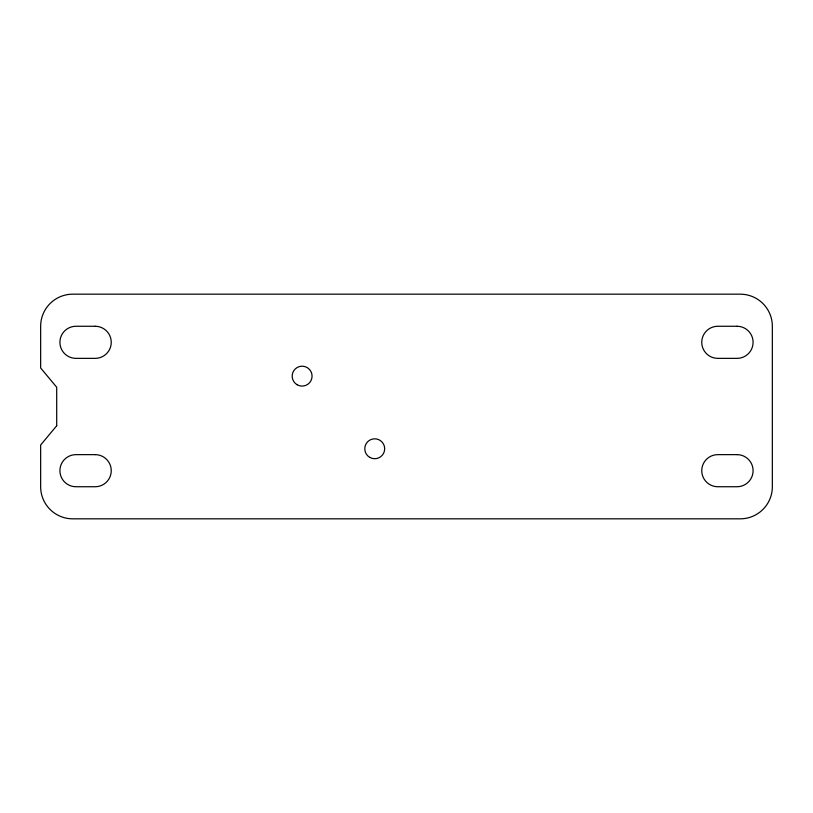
<?xml version="1.0" encoding="UTF-8"?>
<svg xmlns="http://www.w3.org/2000/svg" width="813" height="813" viewBox="0 0 813 813"><rect width="100%" height="100%" fill="white"/><g stroke="black" fill="none" stroke-linecap="round" stroke-linejoin="round"><path stroke-width="1.22" d="M56.697 425.758L40.65 445.006L40.65 486.733A32.093 32.093 0 0 0 72.743 518.826L740.257 518.826A32.093 32.093 0 0 0 772.35 486.733L772.35 326.267A32.093 32.093 0 0 0 740.257 294.174L72.743 294.174A32.093 32.093 0 0 0 40.65 326.267L40.65 367.994L56.697 387.242L56.697 425.758M95.202 326.267L75.955 326.267A16.047 16.047 0 0 0 59.908 342.314A16.047 16.047 0 0 0 75.955 358.36L95.202 358.36A16.047 16.047 0 0 0 111.249 342.314A16.047 16.047 0 0 0 95.202 326.267M737.045 326.267L717.798 326.267A16.047 16.047 0 0 0 701.751 342.314A16.047 16.047 0 0 0 717.798 358.36L737.045 358.36A16.047 16.047 0 0 0 753.092 342.314A16.047 16.047 0 0 0 737.045 326.267M95.202 454.64L75.955 454.64A16.047 16.047 0 0 0 59.908 470.686A16.047 16.047 0 0 0 75.955 486.733L95.202 486.733A16.047 16.047 0 0 0 111.249 470.686A16.047 16.047 0 0 0 95.202 454.64M737.045 454.64L717.798 454.64A16.047 16.047 0 0 0 701.751 470.686A16.047 16.047 0 0 0 717.798 486.733L737.045 486.733A16.047 16.047 0 0 0 753.092 470.686A16.047 16.047 0 0 0 737.045 454.64M297.141 384.752A9.949 9.949 0 0 0 312.07 376.145A9.949 9.949 0 0 0 297.141 367.527A9.949 9.949 0 0 0 297.141 384.752M369.752 457.373A9.949 9.949 0 0 0 384.681 448.756A9.949 9.949 0 0 0 369.752 440.148A9.949 9.949 0 0 0 369.752 457.373"/></g></svg>
